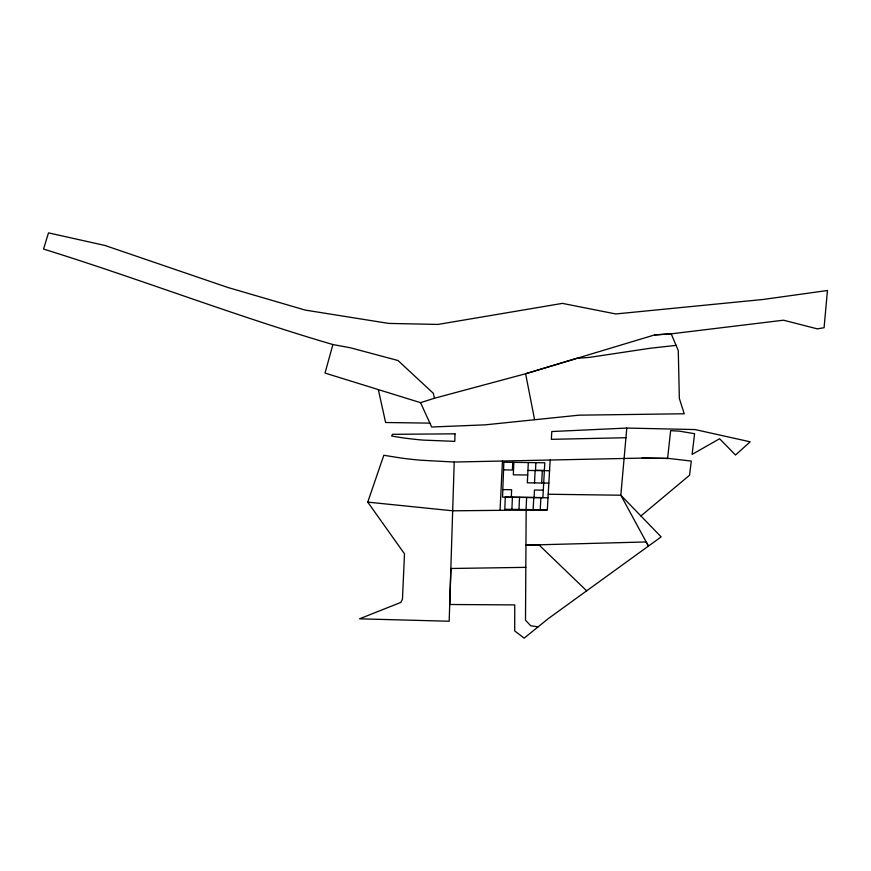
<?xml version="1.0" encoding="UTF-8"?>
<svg xmlns="http://www.w3.org/2000/svg" width="871" height="871" viewBox="0 0 871 871"><rect width="100%" height="100%" fill="white"/><g stroke="black" fill="none" stroke-linecap="round" stroke-linejoin="round"><path stroke-width="1.31" d="M526.16 510.058L525.507 620.163L530.744 625.792L538.158 626.815L548.523 618.454L661.154 536.884L620.838 495.218L548.207 494.238M454.216 462.033L449.186 621.241L359.538 618.824L400.791 602.427L402.456 599.194L404.503 553.847L367.747 502.121L383.817 455.272L400.529 457.95A387.17 385.483 -76.4 0 0 420.878 460.215L454.216 462.033L642.058 458.092L668.732 458.44L691.291 461.075L689.571 475.218L640.914 515.959M511.321 497.178L511.625 489.72L502.828 489.6M512.736 462.359L512.431 469.992L503.547 469.872M511.898 509.372L512.398 497.297M513.836 462.37L513.324 474.826L527.706 475.011M518.985 509.459L519.519 497.395M526.062 509.557L526.639 497.483M528.305 462.555L527.336 482.817L548.85 483.111M500.063 510.33L502.447 461.009M533.15 509.655L533.76 497.581M534.511 482.915L535.132 470.547M534.108 497.483L534.489 490.025L543.297 490.144M535.883 462.664L535.491 470.296L544.375 470.416M540.227 509.753L540.88 497.679M541.675 483.013L542.339 470.645M367.747 502.121L452.855 510.809L547.315 509.851L550.167 460.04M642.058 458.092L667.6 458.429L670.626 430.644L679.445 431.156L694.601 433.704L692.107 454.401L719.588 438.744L735.516 455.01L750.192 441.815L695.069 429.566L626.793 428.064L620.838 495.218L648.427 546.073L646.173 541.947L525.953 545.148L538.877 544.8L586.608 590.745M434.433 398.254L433.333 393.311L397.993 360.507L350.327 347.769L332.907 344.546L325.014 373.071L420.562 402.663L434.433 398.254L525.605 373.757L576.907 358.329L589.645 357.35L650.343 348.237L676.07 345.373L678.28 350.632L679.347 398.472L684.236 413.769L578.965 415.173L485.223 424.841L431.657 427.008L420.562 402.663M538.158 626.815L524.19 638.127L514.717 630.952L514.739 604.91L449.741 604.496L450.938 568.491L525.823 567.348M332.907 344.546C235.377 316.053 140.569 279.232 43.55 249.062L48.493 232.873L104.977 245.47L227.658 287.419L305.242 310.087L388.684 323.413L438.004 324.426L562.416 303.38L615.786 313.963L763.192 299.461L827.45 290.5L824.086 327.714L817.346 328.868L783.519 320.201L671.193 333.843L654.644 334.91L525.605 373.757L534.576 419.593M654.654 334.9L671.193 333.843L676.07 345.373M626.793 428.064L551.8 431.537L551.354 439.332L625.944 437.721M527.924 470.449L549.557 470.743M548.001 497.777L505.278 497.199L504.821 509.274L547.315 509.851M429.893 423.132L385.613 422.5L378.439 390.121M455.01 433.834L454.793 441.357L422.794 440.084A362.815 361.313 -75.1 0 1 399.865 437.394L391.656 436.055L392.462 434.324L455.01 433.834M503.83 462.24L502.545 497.058L542.883 497.602L544.8 462.773L503.83 462.24"/></g></svg>
